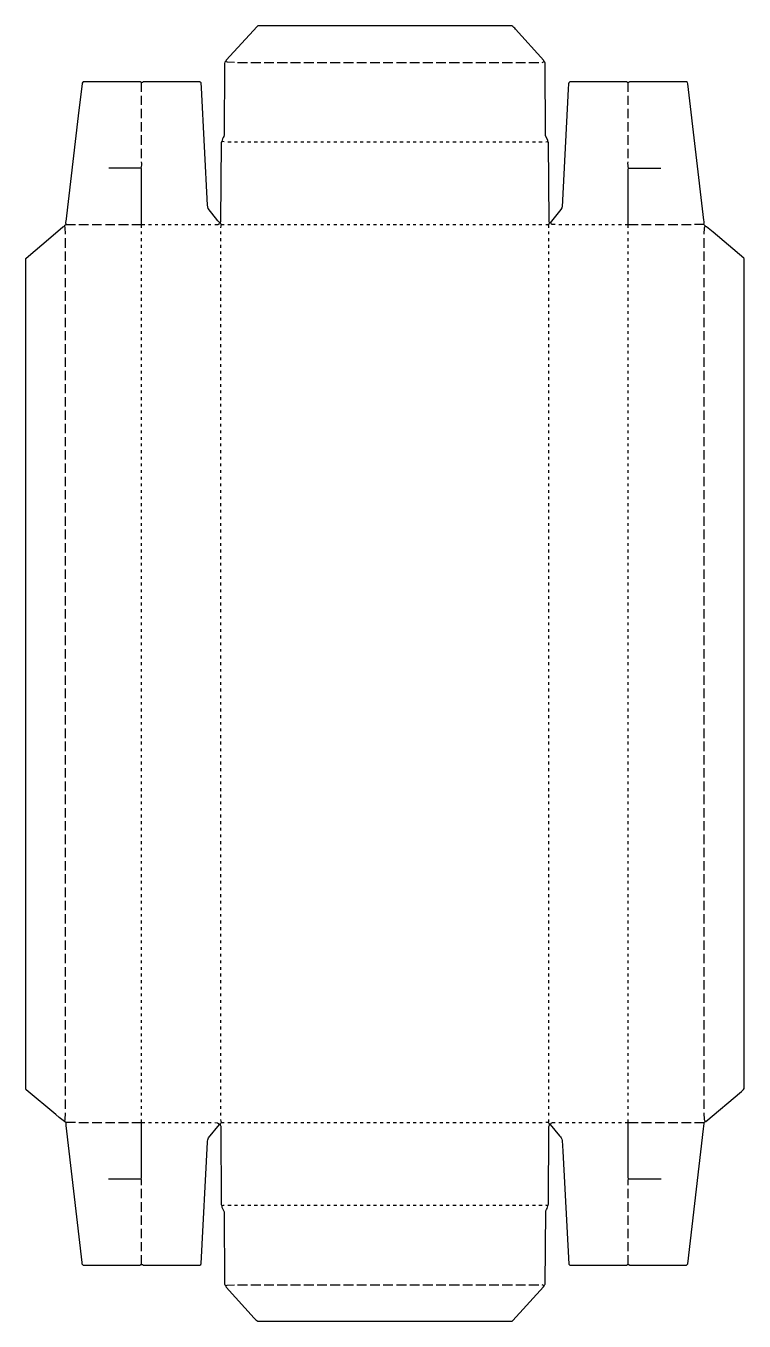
# Model space of a CAD drawing. Extents: x 521 to 5718, y 469 to 5087.
# Drawn here: x 3155 to 5718, y 469 to 5087 of the extents above; entities that cross this region are included whole.
import ezdxf

# ---------------------------------------------------------------- set-up
doc = ezdxf.new("R2010")
doc.units = 0
doc.layers.get('0').update_dxf_attribs({"linetype": 'CONTINUOUS'})

msp = doc.modelspace()

# ---------------------------------------------------------------- linework, layer by layer
at = {"color": 7, "linetype": 'CONTINUOUS'}
for points in [[(5010, 4379), (5019, 4379, 0.087559), (5024, 4385), (5022.2, 4390.1), (5020.2, 4671.1), (5018, 4675), (5017.615385, 4678.923077), (5009.498062, 4696.001923), (5008.501938, 4953.998077, 0.237477), (5004, 4960, 0.161107), (5002.751131, 4963.773756), (4902, 5075, 0.106873), (4889, 5087), (3983, 5087), (3981.1, 5085.8), (3980, 5085), (3870, 4965), (3868, 4961, 0.064666), (3863.498055, 4952.99807), (3862.501945, 4696.00193), (3861.8, 4694.1), (3861.2, 4692.9, 0.067005), (3854, 4675), (3852.2, 4670.9), (3849.8, 4390.1), (3848, 4386)], [(3899, 4957), (3874.018464, 4957.480059, -0.13097), (3868, 4961)], [(3851, 4367), (3851.430769, 4373.946154), (3853, 4379), (3850, 4382), (3849, 4382), (3848, 4386), (3846, 4386), (3840, 4392), (3805.769231, 4435.846154), (3803.54918, 4447.959016), (3781.527624, 4865.975138), (3780, 4884), (3777.1, 4886.2), (3776, 4887), (3573, 4887), (3571.1, 4885.8), (3570, 4885), (3566, 4885), (3563, 4887), (3360, 4887), (3358, 4886), (3355.8, 4883.1), (3355.352941, 4881.911765), (3341.430769, 4766.946154), (3297, 4390, 0.132576), (3298, 4379)], [(5574, 4379), (5576, 4385, -0.069086), (5574.439024, 4394.04878), (5517.569231, 4880.946154, 0.274347), (5512, 4887), (5309, 4887), (5307.9, 4886.2, -0.345617), (5299, 4887), (5096, 4887, 0.25837), (5091.472376, 4879.975138), (5090.527624, 4862.024862), (5068.384615, 4441.923077), (5067.615385, 4438.076923), (5063.8, 4432.1), (5026, 4385)], [(3566, 4580, 0.11083), (3568, 4602)], [(5304, 4367), (5304, 4379), (5304.497449, 4574.997475), (5306, 4580, -0.11083), (5304, 4602)], [(3332, 1177), (3297, 1177), (3293, 1181, -0.068413), (3274.204918, 1195.245902), (3262.204918, 1205.245902), (3156, 1294), (3155.8, 1294.9), (3155, 1296), (3155, 4258), (3155.8, 4259.1), (3244, 4334), (3287, 4370, -0.09859), (3293, 4373, -0.108348), (3298, 4379), (3332, 4379)], [(3296, 4344), (3295.520767, 4367.980831, 0.091729), (3293, 4373)], [(5021, 4367, 0.14267), (5019, 4379)], [(5541, 1177), (5575, 1177), (5579, 1181), (5581, 1181), (5709, 1288, -0.076982), (5715, 1293), (5716.2, 1294.9), (5718, 1298), (5718, 4257), (5717, 4259), (5607.204918, 4351.245902), (5583.795082, 4370.754098, 0.131832), (5579, 4373), (5579, 4374), (5574, 4379), (5541, 4379)], [(3298, 1177), (3297.7, 1175.1), (3297, 1174), (3297, 1166), (3354.430769, 678.053846), (3355, 673, 0.064594), (3360, 669), (3563, 669, -0.165541), (3568, 671, -0.165541), (3573, 669), (3776, 669, 0.198471), (3780.533074, 674.029183), (3803.472376, 1106.975138, -0.135865), (3807, 1122), (3846, 1170)], [(3568, 954), (3567.526185, 972.976309, 0.13906), (3566, 976), (3566.2, 976.9), (3567.502538, 980.002512), (3568, 1177), (3568, 1188)], [(3829, 1177), (3838.747191, 1175.904494), (3842, 1174), (3846, 1170), (3848, 1170), (3848.2, 1169.1), (3850.501799, 1163.998214), (3851.498201, 886.001786, 0.077891), (3855, 880, 0.258016), (3857.2, 870.1), (3862.501945, 858.99807), (3863.498055, 602.00193, 0.117395), (3868, 595, 0.153825), (3870.248869, 590.226244), (3970, 480, 0.105498), (3982, 469), (4890, 469), (4891.9, 470.2), (4893, 471), (5002.2, 590.9), (5005, 595, -0.129316), (5007.8, 600.1), (5010.2, 860.9), (5010.8, 862.1, 0.067005), (5018, 880), (5019, 883), (5020.501805, 886.001792), (5021.498195, 1162.998208), (5022.2, 1164.9, 0.105047), (5024, 1170), (5024, 1172), (5019, 1177), (5010, 1177)], [(3848, 1170, -0.171293), (3853, 1177), (3863, 1177)], [(5026, 1170), (5058.756098, 1129.804878, -0.167305), (5068.527624, 1112.975138), (5070.527624, 1074.975138), (5092, 672), (5096, 669), (5299, 669, -0.165541), (5304, 671, -0.165541), (5309, 669), (5512, 669), (5516, 672), (5517, 673), (5573.560976, 1154.04878), (5575.384615, 1173.076923), (5575, 1177)], [(3855, 880), (3857.1, 880.8, -0.152689), (3863, 882)], [(5018, 880), (5014.9, 880.8, 0.138157), (5010, 882)], [(3868, 595, -0.089777), (3873.017808, 597.519178), (3899, 598)], [(5005, 595), (5002.9, 595.8, 0.079845), (4997, 598)]]:
    msp.add_lwpolyline(points, format="xyb", dxfattribs=at)
for points in [[(3910, 4957), (3946, 4957)], [(3958, 4957), (3993, 4957)], [(4005, 4957), (4040, 4957)], [(4052, 4957), (4088, 4957)], [(4099, 4957), (4135, 4957)], [(4147, 4957), (4182, 4957)], [(4194, 4957), (4229, 4957)], [(4241, 4957), (4277, 4957)], [(4288, 4957), (4324, 4957)], [(4336, 4957), (4371, 4957)], [(4383, 4957), (4418, 4957)], [(4430, 4957), (4465, 4957)], [(4477, 4957), (4513, 4957)], [(4525, 4957), (4560, 4957)], [(4572, 4957), (4607, 4957)], [(4619, 4957), (4654, 4957)], [(4666, 4957), (4702, 4957)], [(4714, 4957), (4749, 4957)], [(4761, 4957), (4796, 4957)], [(4808, 4957), (4843, 4957)], [(4855, 4957), (4891, 4957)], [(4903, 4957), (4938, 4957)], [(4950, 4957), (4985, 4957)], [(4997, 4957), (5004, 4960)], [(3568, 4852), (3568, 4885)], [(5304, 4852), (5304, 4885)], [(3568, 4805), (3568, 4838)], [(5304, 4805), (5304, 4838)], [(3568, 4758), (3568, 4791)], [(5304, 4758), (5304, 4791)], [(3568, 4711), (3568, 4744)], [(5304, 4711), (5304, 4744)], [(3568, 4663), (3568, 4697)], [(3863, 4674), (3854, 4675)], [(3876, 4674), (3887, 4674)], [(3900, 4674), (3910, 4674)], [(3923, 4674), (3934, 4674)], [(3947, 4674), (3958, 4674)], [(3970, 4674), (3981, 4674)], [(3994, 4674), (4005, 4674)], [(4018, 4674), (4028, 4674)], [(4041, 4674), (4052, 4674)], [(4065, 4674), (4076, 4674)], [(4089, 4674), (4099, 4674)], [(4112, 4674), (4123, 4674)], [(4136, 4674), (4147, 4674)], [(4159, 4674), (4170, 4674)], [(4183, 4674), (4194, 4674)], [(4207, 4674), (4217, 4674)], [(4230, 4674), (4241, 4674)], [(4254, 4674), (4265, 4674)], [(4278, 4674), (4288, 4674)], [(4301, 4674), (4312, 4674)], [(4325, 4674), (4336, 4674)], [(4348, 4674), (4359, 4674)], [(4372, 4674), (4383, 4674)], [(4396, 4674), (4406, 4674)], [(4419, 4674), (4430, 4674)], [(4443, 4674), (4454, 4674)], [(4466, 4674), (4477, 4674)], [(4490, 4674), (4501, 4674)], [(4514, 4674), (4525, 4674)], [(4537, 4674), (4548, 4674)], [(4561, 4674), (4572, 4674)], [(4585, 4674), (4595, 4674)], [(4608, 4674), (4619, 4674)], [(4632, 4674), (4643, 4674)], [(4655, 4674), (4666, 4674)], [(4679, 4674), (4690, 4674)], [(4703, 4674), (4714, 4674)], [(4726, 4674), (4737, 4674)], [(4750, 4674), (4761, 4674)], [(4774, 4674), (4784, 4674)], [(4797, 4674), (4808, 4674)], [(4821, 4674), (4832, 4674)], [(4844, 4674), (4855, 4674)], [(4868, 4674), (4879, 4674)], [(4892, 4674), (4903, 4674)], [(4915, 4674), (4926, 4674)], [(4939, 4674), (4950, 4674)], [(4963, 4674), (4973, 4674)], [(4986, 4674), (4997, 4674)], [(5010, 4674), (5018, 4675)], [(5304, 4663), (5304, 4697)], [(3568, 4616), (3568, 4649)], [(5304, 4616), (5304, 4649)], [(3568, 4367), (3568, 4379), (3567.502538, 4575.997488), (3566, 4580), (3451, 4580)], [(5306, 4580), (5421, 4580)], [(3344, 4379), (3378, 4379)], [(3392, 4379), (3425, 4379)], [(3439, 4379), (3473, 4379)], [(3486, 4379), (3521, 4379)], [(3533, 4379), (3568, 4379), (3580, 4379)], [(3568, 4344), (3568, 4354)], [(3592, 4379), (3603, 4379)], [(3616, 4379), (3626, 4379)], [(3640, 4379), (3651, 4379)], [(3663, 4379), (3673, 4379)], [(3687, 4379), (3697, 4379)], [(3711, 4379), (3721, 4379)], [(3734, 4379), (3744, 4379)], [(3758, 4379), (3769, 4379)], [(3781, 4379), (3792, 4379)], [(3805, 4379), (3815, 4379)], [(3851, 4344), (3851, 4354)], [(3853, 4379), (3862, 4379)], [(3876, 4379), (3886, 4379)], [(3900, 4379), (3910, 4379)], [(3923, 4379), (3933, 4379)], [(3947, 4379), (3958, 4379)], [(3970, 4379), (3980, 4379)], [(3994, 4379), (4004, 4379)], [(4018, 4379), (4028, 4379)], [(4041, 4379), (4051, 4379)], [(4065, 4379), (4076, 4379)], [(4089, 4379), (4099, 4379)], [(4112, 4379), (4122, 4379)], [(4136, 4379), (4147, 4379)], [(4159, 4379), (4169, 4379)], [(4183, 4379), (4193, 4379)], [(4207, 4379), (4217, 4379)], [(4230, 4379), (4240, 4379)], [(4254, 4379), (4265, 4379)], [(4278, 4379), (4288, 4379)], [(4301, 4379), (4311, 4379)], [(4325, 4379), (4336, 4379)], [(4348, 4379), (4358, 4379)], [(4372, 4379), (4382, 4379)], [(4396, 4379), (4406, 4379)], [(4419, 4379), (4429, 4379)], [(4443, 4379), (4454, 4379)], [(4466, 4379), (4477, 4379)], [(4490, 4379), (4500, 4379)], [(4514, 4379), (4525, 4379)], [(4537, 4379), (4547, 4379)], [(4561, 4379), (4571, 4379)], [(4585, 4379), (4595, 4379)], [(4608, 4379), (4618, 4379)], [(4632, 4379), (4643, 4379)], [(4655, 4379), (4666, 4379)], [(4679, 4379), (4689, 4379)], [(4703, 4379), (4714, 4379)], [(4726, 4379), (4736, 4379)], [(4750, 4379), (4760, 4379)], [(4774, 4379), (4784, 4379)], [(4797, 4379), (4807, 4379)], [(4821, 4379), (4832, 4379)], [(4844, 4379), (4855, 4379)], [(4868, 4379), (4878, 4379)], [(4892, 4379), (4903, 4379)], [(4915, 4379), (4925, 4379)], [(4939, 4379), (4950, 4379)], [(4963, 4379), (4973, 4379)], [(4986, 4379), (4996, 4379)], [(5021, 4344), (5021, 4354)], [(5029, 4382), (5026, 4385), (5024, 4385)], [(5044, 4379), (5032, 4379), (5031, 4380)], [(5057, 4379), (5067, 4379)], [(5081, 4379), (5092, 4379)], [(5104, 4379), (5114, 4379)], [(5128, 4379), (5138, 4379)], [(5152, 4379), (5162, 4379)], [(5175, 4379), (5185, 4379)], [(5199, 4379), (5210, 4379)], [(5222, 4379), (5233, 4379)], [(5246, 4379), (5256, 4379)], [(5270, 4379), (5281, 4379)], [(5293, 4379), (5304, 4379), (5340, 4379)], [(5304, 4344), (5304, 4354)], [(5352, 4379), (5386, 4379)], [(5400, 4379), (5433, 4379)], [(5447, 4379), (5481, 4379)], [(5494, 4379), (5529, 4379)], [(5576, 4344), (5576.478336, 4366.980069), (5579, 4373)], [(3296, 4296), (3296, 4330)], [(3568, 4320), (3568, 4330)], [(3568, 4296), (3568, 4306)], [(3851, 4320), (3851, 4330)], [(3851, 4296), (3851, 4306)], [(5021, 4320), (5021, 4330)], [(5021, 4296), (5021, 4306)], [(5304, 4320), (5304, 4330)], [(5304, 4296), (5304, 4306)], [(5576, 4296), (5576, 4330)], [(3296, 4249), (3296, 4283)], [(3568, 4273), (3568, 4283)], [(3568, 4249), (3568, 4259)], [(3851, 4273), (3851, 4283)], [(3851, 4249), (3851, 4259)], [(5021, 4273), (5021, 4283)], [(5021, 4249), (5021, 4259)], [(5304, 4273), (5304, 4283)], [(5304, 4249), (5304, 4259)], [(5576, 4249), (5576, 4283)], [(3296, 4202), (3296, 4235)], [(3568, 4226), (3568, 4235)], [(3568, 4202), (3568, 4212)], [(3851, 4226), (3851, 4235)], [(3851, 4202), (3851, 4212)], [(5021, 4226), (5021, 4235)], [(5021, 4202), (5021, 4212)], [(5304, 4226), (5304, 4235)], [(5304, 4202), (5304, 4212)], [(5576, 4202), (5576, 4235)], [(3296, 4155), (3296, 4188)], [(3568, 4178), (3568, 4188)], [(3568, 4155), (3568, 4165)], [(3851, 4178), (3851, 4188)], [(3851, 4155), (3851, 4165)], [(5021, 4178), (5021, 4188)], [(5021, 4155), (5021, 4165)], [(5304, 4178), (5304, 4188)], [(5304, 4155), (5304, 4165)], [(5576, 4155), (5576, 4188)], [(3296, 4107), (3296, 4141)], [(3568, 4131), (3568, 4141)], [(3568, 4107), (3568, 4117)], [(3851, 4131), (3851, 4141)], [(3851, 4107), (3851, 4117)], [(5021, 4131), (5021, 4141)], [(5021, 4107), (5021, 4117)], [(5304, 4131), (5304, 4141)], [(5304, 4107), (5304, 4117)], [(5576, 4107), (5576, 4141)], [(3296, 4060), (3296, 4094)], [(3568, 4084), (3568, 4094)], [(3568, 4060), (3568, 4070)], [(3851, 4084), (3851, 4094)], [(3851, 4060), (3851, 4070)], [(5021, 4084), (5021, 4094)], [(5021, 4060), (5021, 4070)], [(5304, 4084), (5304, 4094)], [(5304, 4060), (5304, 4070)], [(5576, 4060), (5576, 4094)], [(3296, 4013), (3296, 4046)], [(3568, 4037), (3568, 4046)], [(3568, 4013), (3568, 4023)], [(3851, 4037), (3851, 4046)], [(3851, 4013), (3851, 4023)], [(5021, 4037), (5021, 4046)], [(5021, 4013), (5021, 4023)], [(5304, 4037), (5304, 4046)], [(5304, 4013), (5304, 4023)], [(5576, 4013), (5576, 4046)], [(3296, 3966), (3296, 3999)], [(3568, 3989), (3568, 3999)], [(3568, 3966), (3568, 3976)], [(3851, 3989), (3851, 3999)], [(3851, 3966), (3851, 3976)], [(5021, 3989), (5021, 3999)], [(5021, 3966), (5021, 3976)], [(5304, 3989), (5304, 3999)], [(5304, 3966), (5304, 3976)], [(5576, 3966), (5576, 3999)], [(3296, 3918), (3296, 3952)], [(3568, 3942), (3568, 3952)], [(3568, 3919), (3568, 3928)], [(3851, 3942), (3851, 3952)], [(3851, 3919), (3851, 3928)], [(5021, 3942), (5021, 3952)], [(5021, 3919), (5021, 3928)], [(5304, 3942), (5304, 3952)], [(5304, 3919), (5304, 3928)], [(5576, 3918), (5576, 3952)], [(3296, 3871), (3296, 3905)], [(3568, 3895), (3568, 3905)], [(3568, 3871), (3568, 3881)], [(3851, 3895), (3851, 3905)], [(3851, 3871), (3851, 3881)], [(5021, 3895), (5021, 3905)], [(5021, 3871), (5021, 3881)], [(5304, 3895), (5304, 3905)], [(5304, 3871), (5304, 3881)], [(5576, 3871), (5576, 3905)], [(3296, 3824), (3296, 3857)], [(3568, 3848), (3568, 3857)], [(3568, 3824), (3568, 3834)], [(3851, 3848), (3851, 3857)], [(3851, 3824), (3851, 3834)], [(5021, 3848), (5021, 3857)], [(5021, 3824), (5021, 3834)], [(5304, 3848), (5304, 3857)], [(5304, 3824), (5304, 3834)], [(5576, 3824), (5576, 3857)], [(3296, 3777), (3296, 3810)], [(3568, 3800), (3568, 3810)], [(3568, 3777), (3568, 3787)], [(3851, 3800), (3851, 3810)], [(3851, 3777), (3851, 3787)], [(5021, 3800), (5021, 3810)], [(5021, 3777), (5021, 3787)], [(5304, 3800), (5304, 3810)], [(5304, 3777), (5304, 3787)], [(5576, 3777), (5576, 3810)], [(3296, 3730), (3296, 3763)], [(3568, 3753), (3568, 3763)], [(3851, 3753), (3851, 3763)], [(5021, 3753), (5021, 3763)], [(5304, 3753), (5304, 3763)], [(5576, 3730), (5576, 3763)], [(3296, 3682), (3296, 3716)], [(3568, 3730), (3568, 3739)], [(3568, 3706), (3568, 3716)], [(3851, 3730), (3851, 3739)], [(3851, 3706), (3851, 3716)], [(5021, 3730), (5021, 3739)], [(5021, 3706), (5021, 3716)], [(5304, 3730), (5304, 3739)], [(5304, 3706), (5304, 3716)], [(5576, 3682), (5576, 3716)], [(3296, 3635), (3296, 3668)], [(3568, 3682), (3568, 3692)], [(3568, 3659), (3568, 3668)], [(3851, 3682), (3851, 3692)], [(3851, 3659), (3851, 3668)], [(5021, 3682), (5021, 3692)], [(5021, 3659), (5021, 3668)], [(5304, 3682), (5304, 3692)], [(5304, 3659), (5304, 3668)], [(5576, 3635), (5576, 3668)], [(3296, 3588), (3296, 3621)], [(3568, 3635), (3568, 3645)], [(3568, 3611), (3568, 3621)], [(3851, 3635), (3851, 3645)], [(3851, 3611), (3851, 3621)], [(5021, 3635), (5021, 3645)], [(5021, 3611), (5021, 3621)], [(5304, 3635), (5304, 3645)], [(5304, 3611), (5304, 3621)], [(5576, 3588), (5576, 3621)], [(3296, 3541), (3296, 3574)], [(3568, 3588), (3568, 3598)], [(3568, 3564), (3568, 3574)], [(3851, 3588), (3851, 3598)], [(3851, 3564), (3851, 3574)], [(5021, 3588), (5021, 3598)], [(5021, 3564), (5021, 3574)], [(5304, 3588), (5304, 3598)], [(5304, 3564), (5304, 3574)], [(5576, 3541), (5576, 3574)], [(3296, 3493), (3296, 3527)], [(3568, 3541), (3568, 3550)], [(3568, 3517), (3568, 3527)], [(3851, 3541), (3851, 3550)], [(3851, 3517), (3851, 3527)], [(5021, 3541), (5021, 3550)], [(5021, 3517), (5021, 3527)], [(5304, 3541), (5304, 3550)], [(5304, 3517), (5304, 3527)], [(5576, 3493), (5576, 3527)], [(3296, 3446), (3296, 3479)], [(3568, 3493), (3568, 3503)], [(3568, 3470), (3568, 3479)], [(3851, 3493), (3851, 3503)], [(3851, 3470), (3851, 3479)], [(5021, 3493), (5021, 3503)], [(5021, 3470), (5021, 3479)], [(5304, 3493), (5304, 3503)], [(5304, 3470), (5304, 3479)], [(5576, 3446), (5576, 3479)], [(3296, 3399), (3296, 3432)], [(3568, 3446), (3568, 3456)], [(3568, 3422), (3568, 3432)], [(3851, 3446), (3851, 3456)], [(3851, 3422), (3851, 3432)], [(5021, 3446), (5021, 3456)], [(5021, 3422), (5021, 3432)], [(5304, 3446), (5304, 3456)], [(5304, 3422), (5304, 3432)], [(5576, 3399), (5576, 3432)], [(3296, 3352), (3296, 3385)], [(3568, 3399), (3568, 3409)], [(3568, 3375), (3568, 3385)], [(3851, 3399), (3851, 3409)], [(3851, 3375), (3851, 3385)], [(5021, 3399), (5021, 3409)], [(5021, 3375), (5021, 3385)], [(5304, 3399), (5304, 3409)], [(5304, 3375), (5304, 3385)], [(5576, 3352), (5576, 3385)], [(3296, 3304), (3296, 3338)], [(3568, 3352), (3568, 3361)], [(3568, 3328), (3568, 3338)], [(3851, 3352), (3851, 3361)], [(3851, 3328), (3851, 3338)], [(5021, 3352), (5021, 3361)], [(5021, 3328), (5021, 3338)], [(5304, 3352), (5304, 3361)], [(5304, 3328), (5304, 3338)], [(5576, 3304), (5576, 3338)], [(3296, 3257), (3296, 3291)], [(3568, 3304), (3568, 3314)], [(3568, 3281), (3568, 3291)], [(3851, 3304), (3851, 3314)], [(3851, 3281), (3851, 3291)], [(5021, 3304), (5021, 3314)], [(5021, 3281), (5021, 3291)], [(5304, 3304), (5304, 3314)], [(5304, 3281), (5304, 3291)], [(5576, 3257), (5576, 3291)], [(3296, 3210), (3296, 3243)], [(3568, 3257), (3568, 3267)], [(3568, 3233), (3568, 3243)], [(3851, 3257), (3851, 3267)], [(3851, 3233), (3851, 3243)], [(5021, 3257), (5021, 3267)], [(5021, 3233), (5021, 3243)], [(5304, 3257), (5304, 3267)], [(5304, 3233), (5304, 3243)], [(5576, 3210), (5576, 3243)], [(3296, 3163), (3296, 3196)], [(3568, 3210), (3568, 3220)], [(3568, 3186), (3568, 3196)], [(3851, 3210), (3851, 3220)], [(3851, 3186), (3851, 3196)], [(5021, 3210), (5021, 3220)], [(5021, 3186), (5021, 3196)], [(5304, 3210), (5304, 3220)], [(5304, 3186), (5304, 3196)], [(5576, 3163), (5576, 3196)], [(3296, 3115), (3296, 3149)], [(3568, 3163), (3568, 3172)], [(3568, 3139), (3568, 3149)], [(3851, 3163), (3851, 3172)], [(3851, 3139), (3851, 3149)], [(5021, 3163), (5021, 3172)], [(5021, 3139), (5021, 3149)], [(5304, 3163), (5304, 3172)], [(5304, 3139), (5304, 3149)], [(5576, 3115), (5576, 3149)], [(3296, 3068), (3296, 3102)], [(3568, 3115), (3568, 3125)], [(3568, 3092), (3568, 3102)], [(3851, 3115), (3851, 3125)], [(3851, 3092), (3851, 3102)], [(5021, 3115), (5021, 3125)], [(5021, 3092), (5021, 3102)], [(5304, 3115), (5304, 3125)], [(5304, 3092), (5304, 3102)], [(5576, 3068), (5576, 3102)], [(3296, 3021), (3296, 3054)], [(3568, 3068), (3568, 3078)], [(3568, 3044), (3568, 3054)], [(3851, 3068), (3851, 3078)], [(3851, 3044), (3851, 3054)], [(5021, 3068), (5021, 3078)], [(5021, 3044), (5021, 3054)], [(5304, 3068), (5304, 3078)], [(5304, 3044), (5304, 3054)], [(5576, 3021), (5576, 3054)], [(3296, 2974), (3296, 3007)], [(3568, 3021), (3568, 3031)], [(3568, 2997), (3568, 3007)], [(3851, 3021), (3851, 3031)], [(3851, 2997), (3851, 3007)], [(5021, 3021), (5021, 3031)], [(5021, 2997), (5021, 3007)], [(5304, 3021), (5304, 3031)], [(5304, 2997), (5304, 3007)], [(5576, 2974), (5576, 3007)], [(3296, 2926), (3296, 2960)], [(3568, 2974), (3568, 2983)], [(3568, 2950), (3568, 2960)], [(3851, 2974), (3851, 2983)], [(3851, 2950), (3851, 2960)], [(5021, 2974), (5021, 2983)], [(5021, 2950), (5021, 2960)], [(5304, 2974), (5304, 2983)], [(5304, 2950), (5304, 2960)], [(5576, 2926), (5576, 2960)], [(3296, 2879), (3296, 2913)], [(3568, 2926), (3568, 2936)], [(3568, 2903), (3568, 2913)], [(3851, 2926), (3851, 2936)], [(3851, 2903), (3851, 2913)], [(5021, 2926), (5021, 2936)], [(5021, 2903), (5021, 2913)], [(5304, 2926), (5304, 2936)], [(5304, 2903), (5304, 2913)], [(5576, 2879), (5576, 2913)], [(3296, 2832), (3296, 2865)], [(3568, 2879), (3568, 2889)], [(3568, 2856), (3568, 2865)], [(3851, 2879), (3851, 2889)], [(3851, 2856), (3851, 2865)], [(5021, 2879), (5021, 2889)], [(5021, 2856), (5021, 2865)], [(5304, 2879), (5304, 2889)], [(5304, 2856), (5304, 2865)], [(5576, 2832), (5576, 2865)], [(3296, 2785), (3296, 2818)], [(3568, 2832), (3568, 2842)], [(3568, 2808), (3568, 2818)], [(3851, 2832), (3851, 2842)], [(3851, 2808), (3851, 2818)], [(5021, 2832), (5021, 2842)], [(5021, 2808), (5021, 2818)], [(5304, 2832), (5304, 2842)], [(5304, 2808), (5304, 2818)], [(5576, 2785), (5576, 2818)], [(3296, 2737), (3296, 2771)], [(3568, 2785), (3568, 2794)], [(3568, 2761), (3568, 2771)], [(3851, 2785), (3851, 2794)], [(3851, 2761), (3851, 2771)], [(5021, 2785), (5021, 2794)], [(5021, 2761), (5021, 2771)], [(5304, 2785), (5304, 2794)], [(5304, 2761), (5304, 2771)], [(5576, 2737), (5576, 2771)], [(3568, 2737), (3568, 2747)], [(3851, 2737), (3851, 2747)], [(5021, 2737), (5021, 2747)], [(5304, 2737), (5304, 2747)], [(3296, 2690), (3296, 2724)], [(3568, 2714), (3568, 2724)], [(3568, 2690), (3568, 2700)], [(3851, 2714), (3851, 2724)], [(3851, 2690), (3851, 2700)], [(5021, 2714), (5021, 2724)], [(5021, 2690), (5021, 2700)], [(5304, 2714), (5304, 2724)], [(5304, 2690), (5304, 2700)], [(5576, 2690), (5576, 2724)], [(3296, 2643), (3296, 2676)], [(3568, 2667), (3568, 2676)], [(3568, 2643), (3568, 2653)], [(3851, 2667), (3851, 2676)], [(3851, 2643), (3851, 2653)], [(5021, 2667), (5021, 2676)], [(5021, 2643), (5021, 2653)], [(5304, 2667), (5304, 2676)], [(5304, 2643), (5304, 2653)], [(5576, 2643), (5576, 2676)], [(3296, 2596), (3296, 2629)], [(3568, 2619), (3568, 2629)], [(3568, 2596), (3568, 2605)], [(3851, 2619), (3851, 2629)], [(3851, 2596), (3851, 2605)], [(5021, 2619), (5021, 2629)], [(5021, 2596), (5021, 2605)], [(5304, 2619), (5304, 2629)], [(5304, 2596), (5304, 2605)], [(5576, 2596), (5576, 2629)], [(3296, 2548), (3296, 2582)], [(3568, 2572), (3568, 2582)], [(3568, 2548), (3568, 2558)], [(3851, 2572), (3851, 2582)], [(3851, 2548), (3851, 2558)], [(5021, 2572), (5021, 2582)], [(5021, 2548), (5021, 2558)], [(5304, 2572), (5304, 2582)], [(5304, 2548), (5304, 2558)], [(5576, 2548), (5576, 2582)], [(3296, 2501), (3296, 2535)], [(3568, 2525), (3568, 2535)], [(3568, 2501), (3568, 2511)], [(3851, 2525), (3851, 2535)], [(3851, 2501), (3851, 2511)], [(5021, 2525), (5021, 2535)], [(5021, 2501), (5021, 2511)], [(5304, 2525), (5304, 2535)], [(5304, 2501), (5304, 2511)], [(5576, 2501), (5576, 2535)], [(3296, 2454), (3296, 2487)], [(3568, 2478), (3568, 2487)], [(3568, 2454), (3568, 2464)], [(3851, 2478), (3851, 2487)], [(3851, 2454), (3851, 2464)], [(5021, 2478), (5021, 2487)], [(5021, 2454), (5021, 2464)], [(5304, 2478), (5304, 2487)], [(5304, 2454), (5304, 2464)], [(5576, 2454), (5576, 2487)], [(3296, 2407), (3296, 2440)], [(3568, 2430), (3568, 2440)], [(3568, 2407), (3568, 2416)], [(3851, 2430), (3851, 2440)], [(3851, 2407), (3851, 2416)], [(5021, 2430), (5021, 2440)], [(5021, 2407), (5021, 2416)], [(5304, 2430), (5304, 2440)], [(5304, 2407), (5304, 2416)], [(5576, 2407), (5576, 2440)], [(3296, 2359), (3296, 2393)], [(3568, 2383), (3568, 2393)], [(3568, 2359), (3568, 2369)], [(3851, 2383), (3851, 2393)], [(3851, 2359), (3851, 2369)], [(5021, 2383), (5021, 2393)], [(5021, 2359), (5021, 2369)], [(5304, 2383), (5304, 2393)], [(5304, 2359), (5304, 2369)], [(5576, 2359), (5576, 2393)], [(3296, 2312), (3296, 2346)], [(3568, 2336), (3568, 2346)], [(3568, 2312), (3568, 2322)], [(3851, 2336), (3851, 2346)], [(3851, 2312), (3851, 2322)], [(5021, 2336), (5021, 2346)], [(5021, 2312), (5021, 2322)], [(5304, 2336), (5304, 2346)], [(5304, 2312), (5304, 2322)], [(5576, 2312), (5576, 2346)], [(3296, 2265), (3296, 2298)], [(3568, 2289), (3568, 2298)], [(3568, 2265), (3568, 2275)], [(3851, 2289), (3851, 2298)], [(3851, 2265), (3851, 2275)], [(5021, 2289), (5021, 2298)], [(5021, 2265), (5021, 2275)], [(5304, 2289), (5304, 2298)], [(5304, 2265), (5304, 2275)], [(5576, 2265), (5576, 2298)], [(3296, 2218), (3296, 2251)], [(3568, 2241), (3568, 2251)], [(3568, 2218), (3568, 2228)], [(3851, 2241), (3851, 2251)], [(3851, 2218), (3851, 2228)], [(5021, 2241), (5021, 2251)], [(5021, 2218), (5021, 2228)], [(5304, 2241), (5304, 2251)], [(5304, 2218), (5304, 2228)], [(5576, 2218), (5576, 2251)], [(3296, 2170), (3296, 2204)], [(3568, 2194), (3568, 2204)], [(3568, 2170), (3568, 2180)], [(3851, 2194), (3851, 2204)], [(3851, 2170), (3851, 2180)], [(5021, 2194), (5021, 2204)], [(5021, 2170), (5021, 2180)], [(5304, 2194), (5304, 2204)], [(5304, 2170), (5304, 2180)], [(5576, 2170), (5576, 2204)], [(3296, 2123), (3296, 2157)], [(3568, 2147), (3568, 2157)], [(3568, 2123), (3568, 2133)], [(3851, 2147), (3851, 2157)], [(3851, 2123), (3851, 2133)], [(5021, 2147), (5021, 2157)], [(5021, 2123), (5021, 2133)], [(5304, 2147), (5304, 2157)], [(5304, 2123), (5304, 2133)], [(5576, 2123), (5576, 2157)], [(3296, 2076), (3296, 2109)], [(3568, 2100), (3568, 2109)], [(3568, 2076), (3568, 2086)], [(3851, 2100), (3851, 2109)], [(3851, 2076), (3851, 2086)], [(5021, 2100), (5021, 2109)], [(5021, 2076), (5021, 2086)], [(5304, 2100), (5304, 2109)], [(5304, 2076), (5304, 2086)], [(5576, 2076), (5576, 2109)], [(3296, 2029), (3296, 2062)], [(3568, 2052), (3568, 2062)], [(3568, 2029), (3568, 2039)], [(3851, 2052), (3851, 2062)], [(3851, 2029), (3851, 2039)], [(5021, 2052), (5021, 2062)], [(5021, 2029), (5021, 2039)], [(5304, 2052), (5304, 2062)], [(5304, 2029), (5304, 2039)], [(5576, 2029), (5576, 2062)], [(3296, 1981), (3296, 2015)], [(3568, 2005), (3568, 2015)], [(3568, 1981), (3568, 1991)], [(3851, 2005), (3851, 2015)], [(3851, 1981), (3851, 1991)], [(5021, 2005), (5021, 2015)], [(5021, 1981), (5021, 1991)], [(5304, 2005), (5304, 2015)], [(5304, 1981), (5304, 1991)], [(5576, 1981), (5576, 2015)], [(3296, 1934), (3296, 1968)], [(3568, 1958), (3568, 1968)], [(3568, 1934), (3568, 1944)], [(3851, 1958), (3851, 1968)], [(3851, 1934), (3851, 1944)], [(5021, 1958), (5021, 1968)], [(5021, 1934), (5021, 1944)], [(5304, 1958), (5304, 1968)], [(5304, 1934), (5304, 1944)], [(5576, 1934), (5576, 1968)], [(3296, 1887), (3296, 1920)], [(3568, 1911), (3568, 1920)], [(3568, 1887), (3568, 1897)], [(3851, 1911), (3851, 1920)], [(3851, 1887), (3851, 1897)], [(5021, 1911), (5021, 1920)], [(5021, 1887), (5021, 1897)], [(5304, 1911), (5304, 1920)], [(5304, 1887), (5304, 1897)], [(5576, 1887), (5576, 1920)], [(3296, 1840), (3296, 1873)], [(3568, 1863), (3568, 1873)], [(3568, 1840), (3568, 1850)], [(3851, 1863), (3851, 1873)], [(3851, 1840), (3851, 1850)], [(5021, 1863), (5021, 1873)], [(5021, 1840), (5021, 1850)], [(5304, 1863), (5304, 1873)], [(5304, 1840), (5304, 1850)], [(5576, 1840), (5576, 1873)], [(3296, 1793), (3296, 1826)], [(3568, 1816), (3568, 1826)], [(3568, 1793), (3568, 1802)], [(3851, 1816), (3851, 1826)], [(3851, 1793), (3851, 1802)], [(5021, 1816), (5021, 1826)], [(5021, 1793), (5021, 1802)], [(5304, 1816), (5304, 1826)], [(5304, 1793), (5304, 1802)], [(5576, 1793), (5576, 1826)], [(3296, 1745), (3296, 1779)], [(3568, 1769), (3568, 1779)], [(3568, 1745), (3568, 1755)], [(3851, 1769), (3851, 1779)], [(3851, 1745), (3851, 1755)], [(5021, 1769), (5021, 1779)], [(5021, 1745), (5021, 1755)], [(5304, 1769), (5304, 1779)], [(5304, 1745), (5304, 1755)], [(5576, 1745), (5576, 1779)], [(3296, 1698), (3296, 1731)], [(3568, 1722), (3568, 1731)], [(3851, 1722), (3851, 1731)], [(5021, 1722), (5021, 1731)], [(5304, 1722), (5304, 1731)], [(5576, 1698), (5576, 1731)], [(3296, 1651), (3296, 1684)], [(3568, 1698), (3568, 1708)], [(3568, 1674), (3568, 1684)], [(3851, 1698), (3851, 1708)], [(3851, 1674), (3851, 1684)], [(5021, 1698), (5021, 1708)], [(5021, 1674), (5021, 1684)], [(5304, 1698), (5304, 1708)], [(5304, 1674), (5304, 1684)], [(5576, 1651), (5576, 1684)], [(3296, 1604), (3296, 1637)], [(3568, 1651), (3568, 1661)], [(3568, 1627), (3568, 1637)], [(3851, 1651), (3851, 1661)], [(3851, 1627), (3851, 1637)], [(5021, 1651), (5021, 1661)], [(5021, 1627), (5021, 1637)], [(5304, 1651), (5304, 1661)], [(5304, 1627), (5304, 1637)], [(5576, 1604), (5576, 1637)], [(3296, 1556), (3296, 1590)], [(3568, 1604), (3568, 1613)], [(3568, 1580), (3568, 1590)], [(3851, 1604), (3851, 1613)], [(3851, 1580), (3851, 1590)], [(5021, 1604), (5021, 1613)], [(5021, 1580), (5021, 1590)], [(5304, 1604), (5304, 1613)], [(5304, 1580), (5304, 1590)], [(5576, 1556), (5576, 1590)], [(3296, 1509), (3296, 1542)], [(3568, 1556), (3568, 1566)], [(3568, 1533), (3568, 1542)], [(3851, 1556), (3851, 1566)], [(3851, 1533), (3851, 1542)], [(5021, 1556), (5021, 1566)], [(5021, 1533), (5021, 1542)], [(5304, 1556), (5304, 1566)], [(5304, 1533), (5304, 1542)], [(5576, 1509), (5576, 1542)], [(3296, 1462), (3296, 1495)], [(3568, 1509), (3568, 1519)], [(3568, 1485), (3568, 1495)], [(3851, 1509), (3851, 1519)], [(3851, 1485), (3851, 1495)], [(5021, 1509), (5021, 1519)], [(5021, 1485), (5021, 1495)], [(5304, 1509), (5304, 1519)], [(5304, 1485), (5304, 1495)], [(5576, 1462), (5576, 1495)], [(3296, 1415), (3296, 1448)], [(3568, 1462), (3568, 1472)], [(3568, 1438), (3568, 1448)], [(3851, 1462), (3851, 1472)], [(3851, 1438), (3851, 1448)], [(5021, 1462), (5021, 1472)], [(5021, 1438), (5021, 1448)], [(5304, 1462), (5304, 1472)], [(5304, 1438), (5304, 1448)], [(5576, 1415), (5576, 1448)], [(3296, 1367), (3296, 1401)], [(3568, 1415), (3568, 1424)], [(3568, 1391), (3568, 1401)], [(3851, 1415), (3851, 1424)], [(3851, 1391), (3851, 1401)], [(5021, 1415), (5021, 1424)], [(5021, 1391), (5021, 1401)], [(5304, 1415), (5304, 1424)], [(5304, 1391), (5304, 1401)], [(5576, 1367), (5576, 1401)], [(3296, 1320), (3296, 1353)], [(3568, 1367), (3568, 1377)], [(3568, 1344), (3568, 1354)], [(3851, 1367), (3851, 1377)], [(3851, 1344), (3851, 1354)], [(5021, 1367), (5021, 1377)], [(5021, 1344), (5021, 1354)], [(5304, 1367), (5304, 1377)], [(5304, 1344), (5304, 1354)], [(5576, 1320), (5576, 1353)], [(3296, 1273), (3296, 1306)], [(3568, 1320), (3568, 1330)], [(3568, 1296), (3568, 1306)], [(3851, 1320), (3851, 1330)], [(3851, 1296), (3851, 1306)], [(5021, 1320), (5021, 1330)], [(5021, 1296), (5021, 1306)], [(5304, 1320), (5304, 1330)], [(5304, 1296), (5304, 1306)], [(5576, 1273), (5576, 1306)], [(3296, 1226), (3296, 1259)], [(3568, 1273), (3568, 1283)], [(3568, 1249), (3568, 1259)], [(3851, 1273), (3851, 1283)], [(3851, 1249), (3851, 1259)], [(5021, 1273), (5021, 1283)], [(5021, 1249), (5021, 1259)], [(5304, 1273), (5304, 1283)], [(5304, 1249), (5304, 1259)], [(5576, 1226), (5576, 1259)], [(3293, 1181), (3293.2, 1181.9), (3295.519941, 1187.018464), (3296, 1212)], [(3568, 1226), (3568, 1235)], [(3568, 1202), (3568, 1212)], [(3851, 1226), (3851, 1235)], [(3851, 1202), (3851, 1212)], [(5021, 1226), (5021, 1235)], [(5021, 1202), (5021, 1212)], [(5304, 1226), (5304, 1235)], [(5304, 1202), (5304, 1212)], [(5579, 1181), (5578.8, 1181.9), (5576.480059, 1187.018464), (5576, 1212)], [(3344, 1177), (3379, 1177)], [(3392, 1177), (3426, 1177)], [(3439, 1177), (3473, 1177)], [(3486, 1177), (3521, 1177)], [(3533, 1177), (3568, 1177), (3580, 1177)], [(3592, 1177), (3603, 1177)], [(3616, 1177), (3627, 1177)], [(3640, 1177), (3651, 1177)], [(3663, 1177), (3674, 1177)], [(3687, 1177), (3698, 1177)], [(3711, 1177), (3721, 1177)], [(3734, 1177), (3745, 1177)], [(3758, 1177), (3769, 1177)], [(3781, 1177), (3792, 1177)], [(3805, 1177), (3816, 1177)], [(3853, 1177), (3852.8, 1177.9), (3851.430769, 1181.053846), (3851, 1188)], [(3876, 1177), (3887, 1177)], [(3900, 1177), (3910, 1177)], [(3923, 1177), (3934, 1177)], [(3947, 1177), (3958, 1177)], [(3970, 1177), (3981, 1177)], [(3994, 1177), (4005, 1177)], [(4018, 1177), (4028, 1177)], [(4041, 1177), (4052, 1177)], [(4065, 1177), (4076, 1177)], [(4089, 1177), (4099, 1177)], [(4112, 1177), (4123, 1177)], [(4136, 1177), (4147, 1177)], [(4159, 1177), (4170, 1177)], [(4183, 1177), (4194, 1177)], [(4207, 1177), (4217, 1177)], [(4230, 1177), (4241, 1177)], [(4254, 1177), (4265, 1177)], [(4278, 1177), (4288, 1177)], [(4301, 1177), (4312, 1177)], [(4325, 1177), (4336, 1177)], [(4348, 1177), (4359, 1177)], [(4372, 1177), (4383, 1177)], [(4396, 1177), (4406, 1177)], [(4419, 1177), (4430, 1177)], [(4443, 1177), (4454, 1177)], [(4466, 1177), (4477, 1177)], [(4490, 1177), (4501, 1177)], [(4514, 1177), (4525, 1177)], [(4537, 1177), (4548, 1177)], [(4561, 1177), (4572, 1177)], [(4585, 1177), (4595, 1177)], [(4608, 1177), (4619, 1177)], [(4632, 1177), (4643, 1177)], [(4655, 1177), (4666, 1177)], [(4679, 1177), (4690, 1177)], [(4703, 1177), (4714, 1177)], [(4726, 1177), (4737, 1177)], [(4750, 1177), (4761, 1177)], [(4774, 1177), (4784, 1177)], [(4797, 1177), (4808, 1177)], [(4821, 1177), (4832, 1177)], [(4844, 1177), (4855, 1177)], [(4868, 1177), (4879, 1177)], [(4892, 1177), (4903, 1177)], [(4915, 1177), (4926, 1177)], [(4939, 1177), (4950, 1177)], [(4963, 1177), (4973, 1177)], [(4986, 1177), (4997, 1177)], [(5019, 1177), (5019.2, 1177.9), (5020.569231, 1181.053846), (5021, 1188)], [(5057, 1177), (5068, 1177)], [(5081, 1177), (5092, 1177)], [(5104, 1177), (5115, 1177)], [(5128, 1177), (5139, 1177)], [(5152, 1177), (5162, 1177)], [(5175, 1177), (5186, 1177)], [(5199, 1177), (5210, 1177)], [(5222, 1177), (5233, 1177)], [(5246, 1177), (5257, 1177)], [(5270, 1177), (5281, 1177)], [(5293, 1177), (5304, 1177), (5340, 1177)], [(5304, 954), (5304.472376, 971.975138), (5306, 976), (5305.8, 976.9), (5304.497462, 980.002512), (5304, 1177), (5304, 1188)], [(5352, 1177), (5387, 1177)], [(5400, 1177), (5434, 1177)], [(5447, 1177), (5481, 1177)], [(5494, 1177), (5529, 1177)], [(3450, 976), (3566, 976)], [(5306, 976), (5422, 976)], [(3568, 907), (3568, 940)], [(5304, 907), (5304, 940)], [(3568, 859), (3568, 893)], [(3876, 882), (3887, 882)], [(3900, 882), (3910, 882)], [(3923, 882), (3934, 882)], [(3947, 882), (3958, 882)], [(3970, 882), (3981, 882)], [(3994, 882), (4005, 882)], [(4018, 882), (4028, 882)], [(4041, 882), (4052, 882)], [(4065, 882), (4076, 882)], [(4089, 882), (4099, 882)], [(4112, 882), (4123, 882)], [(4136, 882), (4147, 882)], [(4159, 882), (4170, 882)], [(4183, 882), (4194, 882)], [(4207, 882), (4217, 882)], [(4230, 882), (4241, 882)], [(4254, 882), (4265, 882)], [(4278, 882), (4288, 882)], [(4301, 882), (4312, 882)], [(4325, 882), (4336, 882)], [(4348, 882), (4359, 882)], [(4372, 882), (4383, 882)], [(4396, 882), (4406, 882)], [(4419, 882), (4430, 882)], [(4443, 882), (4454, 882)], [(4466, 882), (4477, 882)], [(4490, 882), (4501, 882)], [(4514, 882), (4525, 882)], [(4537, 882), (4548, 882)], [(4561, 882), (4572, 882)], [(4585, 882), (4595, 882)], [(4608, 882), (4619, 882)], [(4632, 882), (4643, 882)], [(4655, 882), (4666, 882)], [(4679, 882), (4690, 882)], [(4703, 882), (4714, 882)], [(4726, 882), (4737, 882)], [(4750, 882), (4761, 882)], [(4774, 882), (4784, 882)], [(4797, 882), (4808, 882)], [(4821, 882), (4832, 882)], [(4844, 882), (4855, 882)], [(4868, 882), (4879, 882)], [(4892, 882), (4903, 882)], [(4915, 882), (4926, 882)], [(4939, 882), (4950, 882)], [(4963, 882), (4973, 882)], [(4986, 882), (4997, 882)], [(5304, 859), (5304, 893)], [(3568, 812), (3568, 846)], [(5304, 812), (5304, 846)], [(3568, 765), (3568, 798)], [(5304, 765), (5304, 798)], [(3568, 718), (3568, 751)], [(5304, 718), (5304, 751)], [(3568, 671), (3568, 704)], [(5304, 671), (5304, 704)], [(3910, 598), (3946, 598)], [(3958, 598), (3993, 598)], [(4005, 598), (4040, 598)], [(4052, 598), (4088, 598)], [(4099, 598), (4135, 598)], [(4147, 598), (4182, 598)], [(4194, 598), (4229, 598)], [(4241, 598), (4277, 598)], [(4288, 598), (4324, 598)], [(4336, 598), (4371, 598)], [(4383, 598), (4418, 598)], [(4430, 598), (4465, 598)], [(4477, 598), (4513, 598)], [(4525, 598), (4560, 598)], [(4572, 598), (4607, 598)], [(4619, 598), (4654, 598)], [(4666, 598), (4702, 598)], [(4714, 598), (4749, 598)], [(4761, 598), (4796, 598)], [(4808, 598), (4843, 598)], [(4855, 598), (4891, 598)], [(4903, 598), (4938, 598)], [(4950, 598), (4985, 598)]]:
    msp.add_lwpolyline(points, dxfattribs=at)
at = {"color": 19, "linetype": 'CONTINUOUS'}
msp.add_lwpolyline([(3829, 4379), (3839.962069, 4379.455172), (3843.06, 4381.58), (3849, 4382)], dxfattribs=at)
at = {"color": 253, "linetype": 'CONTINUOUS'}
msp.add_lwpolyline([(5031, 4380), (5029, 4382)], dxfattribs=at)
at = {"color": 250, "linetype": 'CONTINUOUS'}
msp.add_lwpolyline([(5024, 1170), (5026, 1170, -0.235343), (5034.040984, 1176.54918), (5044, 1177)], format="xyb", dxfattribs=at)

doc.saveas('drawing.dxf')
